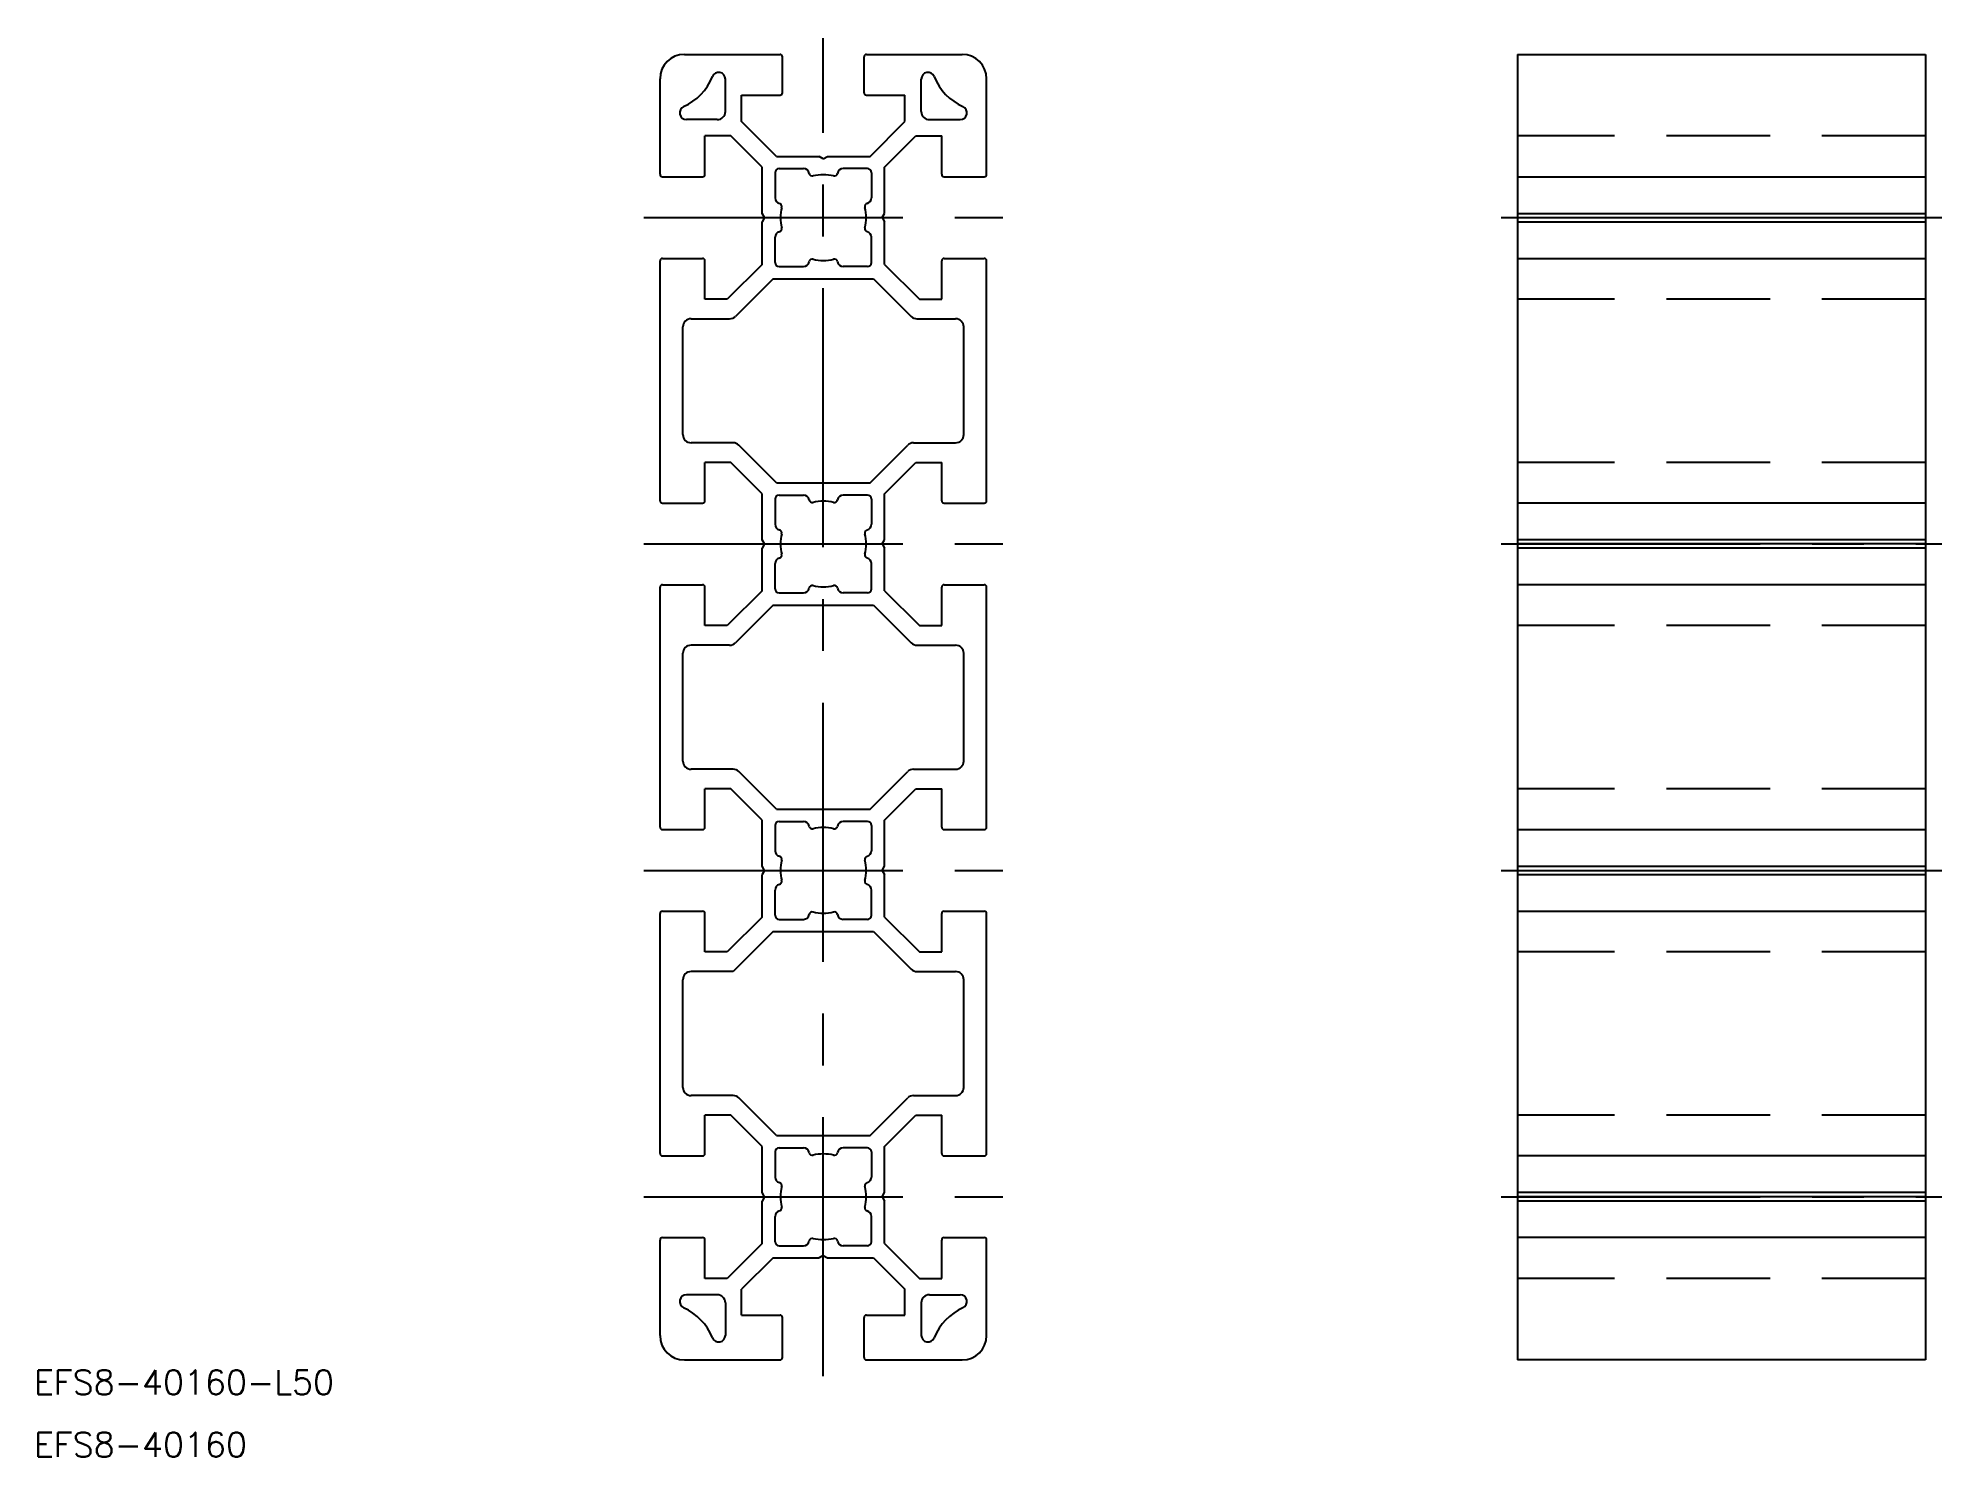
# Model space of a CAD drawing. Extents: x -96 to 137, y -32 to 142.
import ezdxf

# ---------------------------------------------------------------- set-up
doc = ezdxf.new("R2010")
doc.units = 0
doc.linetypes.add('CENTER', pattern=[50.8, 31.75, -6.35, 6.35, -6.35])
doc.linetypes.add('DASHED', pattern=[19.05, 12.7, -6.35])
doc.layers.get('0').update_dxf_attribs({"linetype": 'CONTINUOUS'})
doc.layers.add('CENTER', color=1, linetype='CONTINUOUS')
doc.styles.get("Standard").update_dxf_attribs({"font": 'txt.shx', "height": 3, "bigfont": 'bigfont.shx'})

msp = doc.modelspace()

# ---------------------------------------------------------------- linework, layer by layer
at = {"color": 7, "linetype": 'CONTINUOUS'}
for p, q in [((-17, 140), (-5.3, 140)), ((5.3, 140), (17, 140)), ((17.8, 139.89), (17.8, 140)), ((85.02, 140), (135.02, 140)), ((85.02, 140), (85.02, -20)), ((135.02, 140), (135.02, -20)), ((-5, 135.3), (-5, 139.7)), ((5, 135.3), (5, 139.7)), ((-20, 125.3), (-20, 137)), ((-12, 133), (-12, 136.98)), ((12, 133), (12, 136.98)), ((20, 125.3), (20, 137)), ((-10, 135), (-5.3, 135)), ((-10, 131.77), (-10, 135)), ((5.3, 135), (10, 135)), ((10, 131.77), (10, 135)), ((-13, 132), (-16.76, 132)), ((-5.73, 127.5), (-10, 131.77)), ((5.73, 127.5), (10, 131.77)), ((13, 132), (16.76, 132)), ((-11.34, 130), (-14.5, 130)), ((-14.5, 125.3), (-14.5, 130)), ((-7.5, 126.16), (-11.34, 130)), ((7.5, 126.16), (11.34, 130)), ((11.34, 130), (14.5, 130)), ((14.5, 125.3), (14.5, 130)), ((-7.5, 120.52), (-7.5, 126.16)), ((-5.73, 127.5), (-0.52, 127.5)), ((-5.4, 126), (-2.43, 126)), ((0, 127.2), (-0.52, 127.5)), ((0, 127.2), (0.52, 127.5)), ((0.52, 127.5), (5.73, 127.5)), ((5.4, 126), (2.43, 126)), ((7.5, 120.52), (7.5, 126.16)), ((-19.7, 125), (-14.8, 125)), ((-5.9, 125.5), (-5.9, 122.41)), ((5.9, 125.5), (5.9, 122.41)), ((14.8, 125), (19.7, 125)), ((85.02, 125), (135.02, 125)), ((-7.2, 120), (-7.5, 120.52)), ((-7.2, 120), (-7.5, 119.48)), ((-7.5, 114.27), (-7.5, 119.48)), ((7.2, 120), (7.5, 120.52)), ((7.2, 120), (7.5, 119.48)), ((7.5, 114.27), (7.5, 119.48)), ((85.02, 120.52), (135.02, 120.52)), ((85.02, 120), (135.02, 120)), ((85.02, 119.48), (135.02, 119.48)), ((-5.9, 114.5), (-5.9, 117.59)), ((5.9, 114.5), (5.9, 117.59)), ((-20, 85.3), (-20, 114.7)), ((-19.7, 115), (-14.8, 115)), ((-14.5, 110), (-14.5, 114.7)), ((14.5, 110), (14.5, 114.7)), ((14.8, 115), (19.7, 115)), ((20, 85.3), (20, 114.7)), ((85.02, 115), (135.02, 115)), ((-7.5, 114.27), (-11.77, 110)), ((-6.16, 112.5), (-10.76, 107.89)), ((-6.16, 112.5), (6.16, 112.5)), ((-5.4, 114), (-2.43, 114)), ((5.4, 114), (2.43, 114)), ((6.16, 112.5), (10.76, 107.89)), ((7.5, 114.27), (11.77, 110)), ((-11.77, 110), (-14.5, 110)), ((11.77, 110), (14.5, 110)), ((-16.2, 107.6), (-11.47, 107.6)), ((11.47, 107.6), (16.2, 107.6)), ((-17.2, 93.4), (-17.2, 106.6)), ((17.2, 93.4), (17.2, 106.6)), ((-11.05, 92.4), (-16.2, 92.4)), ((-5.73, 87.5), (-10.34, 92.11)), ((5.73, 87.5), (10.34, 92.11)), ((11.05, 92.4), (16.2, 92.4)), ((-14.5, 85.3), (-14.5, 90)), ((-11.34, 90), (-14.5, 90)), ((-7.5, 86.16), (-11.34, 90)), ((7.5, 86.16), (11.34, 90)), ((11.34, 90), (14.5, 90)), ((14.5, 85.3), (14.5, 90)), ((-5.73, 87.5), (5.73, 87.5)), ((-19.7, 85), (-14.8, 85)), ((-7.5, 80.52), (-7.5, 86.16)), ((-5.9, 85.5), (-5.9, 82.41)), ((-5.4, 86), (-2.43, 86)), ((5.4, 86), (2.43, 86)), ((5.9, 85.5), (5.9, 82.41)), ((7.5, 80.52), (7.5, 86.16)), ((14.8, 85), (19.7, 85)), ((135.02, 85), (85.02, 85)), ((-7.2, 80), (-7.5, 80.52)), ((-7.2, 80), (-7.5, 79.48)), ((-7.5, 74.27), (-7.5, 79.48)), ((7.2, 80), (7.5, 80.52)), ((7.2, 80), (7.5, 79.48)), ((7.5, 74.27), (7.5, 79.48)), ((135.02, 80.52), (85.02, 80.52)), ((135.02, 80), (85.02, 80)), ((135.02, 79.48), (85.02, 79.48)), ((-5.9, 74.5), (-5.9, 77.59)), ((5.9, 74.5), (5.9, 77.59)), ((-20, 45.3), (-20, 74.7)), ((-19.7, 75), (-14.8, 75)), ((-14.5, 70), (-14.5, 74.7)), ((14.5, 70), (14.5, 74.7)), ((14.8, 75), (19.7, 75)), ((20, 45.3), (20, 74.7)), ((135.02, 75), (85.02, 75)), ((-7.5, 74.27), (-11.77, 70)), ((-6.16, 72.5), (-10.76, 67.89)), ((-6.16, 72.5), (6.16, 72.5)), ((-5.4, 74), (-2.43, 74)), ((5.4, 74), (2.43, 74)), ((6.16, 72.5), (10.76, 67.89)), ((7.5, 74.27), (11.77, 70)), ((-11.77, 70), (-14.5, 70)), ((11.77, 70), (14.5, 70)), ((-17.2, 53.4), (-17.2, 66.6)), ((-11.47, 67.6), (-16.2, 67.6)), ((11.47, 67.6), (16.2, 67.6)), ((17.2, 53.4), (17.2, 66.6)), ((-11.05, 52.4), (-16.2, 52.4)), ((-5.73, 47.5), (-10.34, 52.11)), ((5.73, 47.5), (10.34, 52.11)), ((11.05, 52.4), (16.2, 52.4)), ((-11.34, 50), (-14.5, 50)), ((-14.5, 45.3), (-14.5, 50)), ((-7.5, 46.16), (-11.34, 50)), ((7.5, 46.16), (11.34, 50)), ((11.34, 50), (14.5, 50)), ((14.5, 45.3), (14.5, 50)), ((-5.73, 47.5), (5.73, 47.5)), ((-19.7, 45), (-14.8, 45)), ((-7.5, 40.52), (-7.5, 46.16)), ((-5.9, 45.5), (-5.9, 42.41)), ((-5.4, 46), (-2.43, 46)), ((5.4, 46), (2.43, 46)), ((5.9, 45.5), (5.9, 42.41)), ((7.5, 40.52), (7.5, 46.16)), ((14.8, 45), (19.7, 45)), ((85.02, 45), (135.02, 45)), ((-7.2, 40), (-7.5, 40.52)), ((-7.2, 40), (-7.5, 39.48)), ((7.2, 40), (7.5, 40.52)), ((7.2, 40), (7.5, 39.48)), ((85.02, 40.52), (135.02, 40.52)), ((85.02, 40), (135.02, 40)), ((-7.5, 34.27), (-7.5, 39.48)), ((-5.9, 34.5), (-5.9, 37.59)), ((5.9, 34.5), (5.9, 37.59)), ((7.5, 34.27), (7.5, 39.48)), ((85.02, 39.48), (135.02, 39.48)), ((-19.7, 35), (-14.8, 35)), ((14.8, 35), (19.7, 35)), ((85.02, 35), (135.02, 35)), ((-20, 5.3), (-20, 34.7)), ((-14.5, 30), (-14.5, 34.7)), ((-7.5, 34.27), (-11.77, 30)), ((-5.4, 34), (-2.43, 34)), ((5.4, 34), (2.43, 34)), ((7.5, 34.27), (11.77, 30)), ((14.5, 30), (14.5, 34.7)), ((20, 5.3), (20, 34.7)), ((-6.16, 32.5), (-11.06, 27.6)), ((-6.16, 32.5), (6.16, 32.5)), ((6.16, 32.5), (10.76, 27.89)), ((-11.77, 30), (-14.5, 30)), ((11.77, 30), (14.5, 30)), ((-17.2, 13.4), (-17.2, 26.6)), ((-11.06, 27.6), (-16.2, 27.6)), ((11.47, 27.6), (16.2, 27.6)), ((17.2, 13.4), (17.2, 26.6)), ((-11.05, 12.4), (-16.2, 12.4)), ((-5.73, 7.5), (-10.34, 12.11)), ((5.73, 7.5), (10.34, 12.11)), ((11.05, 12.4), (16.2, 12.4)), ((-14.5, 5.3), (-14.5, 10)), ((-11.34, 10), (-14.5, 10)), ((-7.5, 6.16), (-11.34, 10)), ((7.5, 6.16), (11.34, 10)), ((11.34, 10), (14.5, 10)), ((14.5, 5.3), (14.5, 10)), ((-5.73, 7.5), (5.73, 7.5)), ((-19.7, 5), (-14.8, 5)), ((-7.5, 0.52), (-7.5, 6.16)), ((-5.9, 5.5), (-5.9, 2.41)), ((-5.4, 6), (-2.43, 6)), ((5.4, 6), (2.43, 6)), ((5.9, 5.5), (5.9, 2.41)), ((7.5, 0.52), (7.5, 6.16)), ((14.8, 5), (19.7, 5)), ((135.02, 5), (85.02, 5)), ((-7.2, 0), (-7.5, 0.52)), ((-7.2, 0), (-7.5, -0.52)), ((7.2, 0), (7.5, 0.52)), ((7.2, 0), (7.5, -0.52)), ((135.02, 0.52), (85.02, 0.52)), ((-7.5, -5.73), (-7.5, -0.52)), ((7.5, -5.73), (7.5, -0.52)), ((135.02, 0), (85.02, 0)), ((135.02, -0.52), (85.02, -0.52)), ((-5.9, -5.5), (-5.9, -2.41)), ((5.9, -5.5), (5.9, -2.41)), ((-20, -17), (-20, -5.3)), ((-19.7, -5), (-14.8, -5)), ((-14.5, -10), (-14.5, -5.3)), ((-7.5, -5.73), (-11.77, -10)), ((-5.4, -6), (-2.43, -6)), ((5.4, -6), (2.43, -6)), ((7.5, -5.73), (11.77, -10)), ((14.5, -10), (14.5, -5.3)), ((14.8, -5), (19.7, -5)), ((20, -17), (20, -5.3)), ((135.02, -5), (85.02, -5)), ((-6.16, -7.5), (-10, -11.34)), ((-6.16, -7.5), (-0.52, -7.5)), ((0, -7.2), (-0.52, -7.5)), ((0, -7.2), (0.52, -7.5)), ((0.52, -7.5), (6.16, -7.5)), ((6.16, -7.5), (10, -11.34)), ((-11.77, -10), (-14.5, -10)), ((-10, -14.5), (-10, -11.34)), ((10, -14.5), (10, -11.34)), ((11.77, -10), (14.5, -10)), ((-13, -12), (-16.76, -12)), ((-12, -13), (-12, -16.98)), ((12, -13), (12, -16.98)), ((13, -12), (16.76, -12)), ((-10, -14.5), (-5.3, -14.5)), ((-5, -19.7), (-5, -14.8)), ((5, -19.7), (5, -14.8)), ((5.3, -14.5), (10, -14.5)), ((-17, -20), (-5.3, -20)), ((5.3, -20), (17, -20)), ((135.02, -20), (85.02, -20))]:
    msp.add_line(p, q, dxfattribs=at)
at = {"color": 3, "linetype": 'DASHED'}
for p, q in [((135.02, 130), (85.02, 130)), ((135.02, 110), (85.02, 110)), ((135.02, 90), (85.02, 90)), ((135.02, 70), (85.02, 70)), ((135.02, 50), (85.02, 50)), ((135.02, 30), (85.02, 30)), ((135.02, 10), (85.02, 10)), ((135.02, -10), (85.02, -10))]:
    msp.add_line(p, q, dxfattribs=at)
at = {"color": 7, "linetype": 'CONTINUOUS'}
for centre, radius, start, end in [((-17, 137), 3, 90, 180), ((-5.3, 139.7), 0.3, 360, 90), ((5.3, 139.7), 0.3, 90, 180), ((17, 137), 3, 0, 90), ((-12.82, 136.98), 0.821, 0, 158.2764), ((12.82, 136.98), 0.821, 21.7236, 180), ((-19.9, 139.8), 6.8, 294.2529, 338.2764), ((-5.3, 135.3), 0.3, 270, 0), ((5.3, 135.3), 0.3, 180, 270), ((19.9, 139.8), 6.8, 201.7236, 245.7471), ((-16.76, 132.84), 0.837, 114.2529, 270), ((-13, 133), 1, 270, 0), ((13, 133), 1, 180, 270), ((16.76, 132.84), 0.837, 270, 65.7471), ((-5.4, 125.5), 0.5, 90, 180), ((-2.43, 125.3), 0.7, 9.7533, 90), ((2.43, 125.3), 0.7, 90, 170.2467), ((5.4, 125.5), 0.5, 0, 90), ((-19.7, 125.3), 0.3, 180, 270), ((-14.8, 125.3), 0.3, 270, 0), ((-1.35, 125.49), 0.4, 189.7533, 283.8239), ((0, 120), 5.25, 76.1761, 103.8239), ((1.35, 125.49), 0.4, 256.1761, 350.2467), ((14.8, 125.3), 0.3, 180, 270), ((19.7, 125.3), 0.3, 270, 0), ((-5.2, 122.41), 0.7, 180, 254.9112), ((-5.49, 121.35), 0.4, 346.1761, 74.9112), ((5.49, 121.35), 0.4, 105.0888, 193.8239), ((5.2, 122.41), 0.7, 285.0888, 0), ((0, 120), 5.25, 166.1761, 193.8239), ((0, 120), 5.25, 346.1761, 13.8239), ((-5.2, 117.59), 0.7, 105.0888, 180), ((-5.49, 118.65), 0.4, 285.0888, 13.8239), ((5.49, 118.65), 0.4, 166.1761, 254.9112), ((5.2, 117.59), 0.7, 0, 74.9112), ((-19.7, 114.7), 0.3, 90, 180), ((-14.8, 114.7), 0.3, 0, 90), ((-5.4, 114.5), 0.5, 180, 270), ((-2.43, 114.7), 0.7, 270, 350.2467), ((-1.35, 114.51), 0.4, 76.1761, 170.2467), ((0, 120), 5.25, 256.1761, 283.8239), ((1.35, 114.51), 0.4, 9.7533, 103.8239), ((2.43, 114.7), 0.7, 189.7533, 270), ((5.4, 114.5), 0.5, 270, 0), ((14.8, 114.7), 0.3, 90, 180), ((19.7, 114.7), 0.3, 0, 90), ((-16.2, 106.6), 1, 90, 180), ((-11.47, 108.6), 1, 270, 315), ((11.47, 108.6), 1, 225, 270), ((16.2, 106.6), 1, 0, 90), ((-16.2, 93.4), 1, 180, 270), ((16.2, 93.4), 1, 270, 0), ((-11.05, 91.4), 1, 45, 90), ((11.05, 91.4), 1, 90, 135), ((-19.7, 85.3), 0.3, 180, 270), ((-14.8, 85.3), 0.3, 270, 0), ((-5.4, 85.5), 0.5, 90, 180), ((-2.43, 85.3), 0.7, 9.7533, 90), ((-1.35, 85.49), 0.4, 189.7533, 283.8239), ((0, 80), 5.25, 76.1761, 103.8239), ((1.35, 85.49), 0.4, 256.1761, 350.2467), ((2.43, 85.3), 0.7, 90, 170.2467), ((5.4, 85.5), 0.5, 0, 90), ((14.8, 85.3), 0.3, 180, 270), ((19.7, 85.3), 0.3, 270, 0), ((-5.2, 82.41), 0.7, 180, 254.9112), ((-5.49, 81.35), 0.4, 346.1761, 74.9112), ((5.49, 81.35), 0.4, 105.0888, 193.8239), ((5.2, 82.41), 0.7, 285.0888, 0), ((0, 80), 5.25, 166.1761, 193.8239), ((0, 80), 5.25, 346.1761, 13.8239), ((-5.2, 77.59), 0.7, 105.0888, 180), ((-5.49, 78.65), 0.4, 285.0888, 13.8239), ((5.49, 78.65), 0.4, 166.1761, 254.9112), ((5.2, 77.59), 0.7, 0, 74.9112), ((-19.7, 74.7), 0.3, 90, 180), ((-14.8, 74.7), 0.3, 0, 90), ((-1.35, 74.51), 0.4, 76.1761, 170.2467), ((0, 80), 5.25, 256.1761, 283.8239), ((1.35, 74.51), 0.4, 9.7533, 103.8239), ((14.8, 74.7), 0.3, 90, 180), ((19.7, 74.7), 0.3, 0, 90), ((-5.4, 74.5), 0.5, 180, 270), ((-2.43, 74.7), 0.7, 270, 350.2467), ((2.43, 74.7), 0.7, 189.7533, 270), ((5.4, 74.5), 0.5, 270, 0), ((-11.47, 68.6), 1, 270, 315), ((11.47, 68.6), 1, 225, 270), ((-16.2, 66.6), 1, 90, 180), ((16.2, 66.6), 1, 0, 90), ((-16.2, 53.4), 1, 180, 270), ((-11.05, 51.4), 1, 45, 90), ((11.05, 51.4), 1, 90, 135), ((16.2, 53.4), 1, 270, 0), ((-19.7, 45.3), 0.3, 180, 270), ((-14.8, 45.3), 0.3, 270, 0), ((-5.4, 45.5), 0.5, 90, 180), ((-2.43, 45.3), 0.7, 9.7533, 90), ((-1.35, 45.49), 0.4, 189.7533, 283.8239), ((0, 40), 5.25, 76.1761, 103.8239), ((1.35, 45.49), 0.4, 256.1761, 350.2467), ((2.43, 45.3), 0.7, 90, 170.2467), ((5.4, 45.5), 0.5, 0, 90), ((14.8, 45.3), 0.3, 180, 270), ((19.7, 45.3), 0.3, 270, 0), ((-5.2, 42.41), 0.7, 180, 254.9112), ((5.2, 42.41), 0.7, 285.0888, 0), ((-5.49, 41.35), 0.4, 346.1761, 74.9112), ((0, 40), 5.25, 166.1761, 193.8239), ((5.49, 41.35), 0.4, 105.0888, 193.8239), ((0, 40), 5.25, 346.1761, 13.8239), ((-5.2, 37.59), 0.7, 105.0888, 180), ((-5.49, 38.65), 0.4, 285.0888, 13.8239), ((5.49, 38.65), 0.4, 166.1761, 254.9112), ((5.2, 37.59), 0.7, 360, 74.9112), ((-19.7, 34.7), 0.3, 90, 180), ((-14.8, 34.7), 0.3, 0, 90), ((14.8, 34.7), 0.3, 90, 180), ((19.7, 34.7), 0.3, 0, 90), ((-5.4, 34.5), 0.5, 180, 270), ((-2.43, 34.7), 0.7, 270, 350.2467), ((-1.35, 34.51), 0.4, 76.1761, 170.2467), ((0, 40), 5.25, 256.1761, 283.8239), ((1.35, 34.51), 0.4, 9.7533, 103.8239), ((2.43, 34.7), 0.7, 189.7533, 270), ((5.4, 34.5), 0.5, 270, 360), ((-16.2, 26.6), 1, 90, 180), ((11.47, 28.6), 1, 225, 270), ((16.2, 26.6), 1, 360, 90), ((-16.2, 13.4), 1, 180, 270), ((-11.05, 11.4), 1, 45, 90), ((11.05, 11.4), 1, 90, 135), ((16.2, 13.4), 1, 270, 0), ((-19.7, 5.3), 0.3, 180, 270), ((-14.8, 5.3), 0.3, 270, 0), ((-5.4, 5.5), 0.5, 90, 180), ((-2.43, 5.3), 0.7, 9.7533, 90), ((-1.35, 5.49), 0.4, 189.7533, 283.8239), ((0, 0), 5.25, 76.1761, 103.8239), ((1.35, 5.49), 0.4, 256.1761, 350.2467), ((2.43, 5.3), 0.7, 90, 170.2467), ((5.4, 5.5), 0.5, 0, 90), ((14.8, 5.3), 0.3, 180, 270), ((19.7, 5.3), 0.3, 270, 0), ((-5.2, 2.41), 0.7, 180, 254.9112), ((5.2, 2.41), 0.7, 285.0888, 0), ((-5.49, 1.35), 0.4, 346.1761, 74.9112), ((0, 0), 5.25, 166.1761, 193.8239), ((5.49, 1.35), 0.4, 105.0888, 193.8239), ((0, 0), 5.25, 346.1761, 13.8239), ((-5.2, -2.41), 0.7, 105.0888, 180), ((-5.49, -1.35), 0.4, 285.0888, 13.8239), ((5.49, -1.35), 0.4, 166.1761, 254.9112), ((5.2, -2.41), 0.7, 360, 74.9112), ((-19.7, -5.3), 0.3, 90, 180), ((-14.8, -5.3), 0.3, 0, 90), ((-5.4, -5.5), 0.5, 180, 270), ((-2.43, -5.3), 0.7, 270, 350.2467), ((-1.35, -5.49), 0.4, 76.1761, 170.2467), ((0, 0), 5.25, 256.1761, 283.8239), ((1.35, -5.49), 0.4, 9.7533, 103.8239), ((2.43, -5.3), 0.7, 189.7533, 270), ((5.4, -5.5), 0.5, 270, 360), ((14.8, -5.3), 0.3, 90, 180), ((19.7, -5.3), 0.3, 0, 90), ((-16.76, -12.84), 0.837, 90, 245.7471), ((-19.9, -19.8), 6.8, 21.7236, 65.7471), ((-13, -13), 1, 0, 90), ((13, -13), 1, 90, 180), ((19.9, -19.8), 6.8, 114.2529, 158.2764), ((16.76, -12.84), 0.837, 294.2529, 90), ((-5.3, -14.8), 0.3, 0, 90), ((5.3, -14.8), 0.3, 90, 180), ((-17, -17), 3, 180, 270), ((-12.82, -16.98), 0.821, 201.7236, 0), ((12.82, -16.98), 0.821, 180, 338.2764), ((17, -17), 3, 270, 0), ((-5.3, -19.7), 0.3, 270, 360), ((5.3, -19.7), 0.3, 180, 270)]:
    msp.add_arc(centre, radius, start, end, dxfattribs=at)
at = {"layer": 'CENTER', "color": 1, "linetype": 'CENTER'}
for p, q in [((0, -22), (0, 142)), ((-22, 120), (22, 120)), ((83.02, 120), (137.02, 120)), ((-22, 80), (22, 80)), ((83.02, 80), (137.02, 80)), ((-22, 40), (22, 40)), ((83.02, 40), (137.02, 40)), ((-22, 0), (22, 0)), ((83.02, 0), (137.02, 0))]:
    msp.add_line(p, q, dxfattribs=at)

# ---------------------------------------------------------------- texts
at = {"color": 7, "linetype": 'CONTINUOUS'}
for s, p in [('EFS8-40160-L50', (-96.7, -24.23)), ('EFS8-40160', (-96.7, -31.88))]:
    msp.add_text(s, height=3, dxfattribs=at).set_placement(p)

doc.saveas('drawing.dxf')
